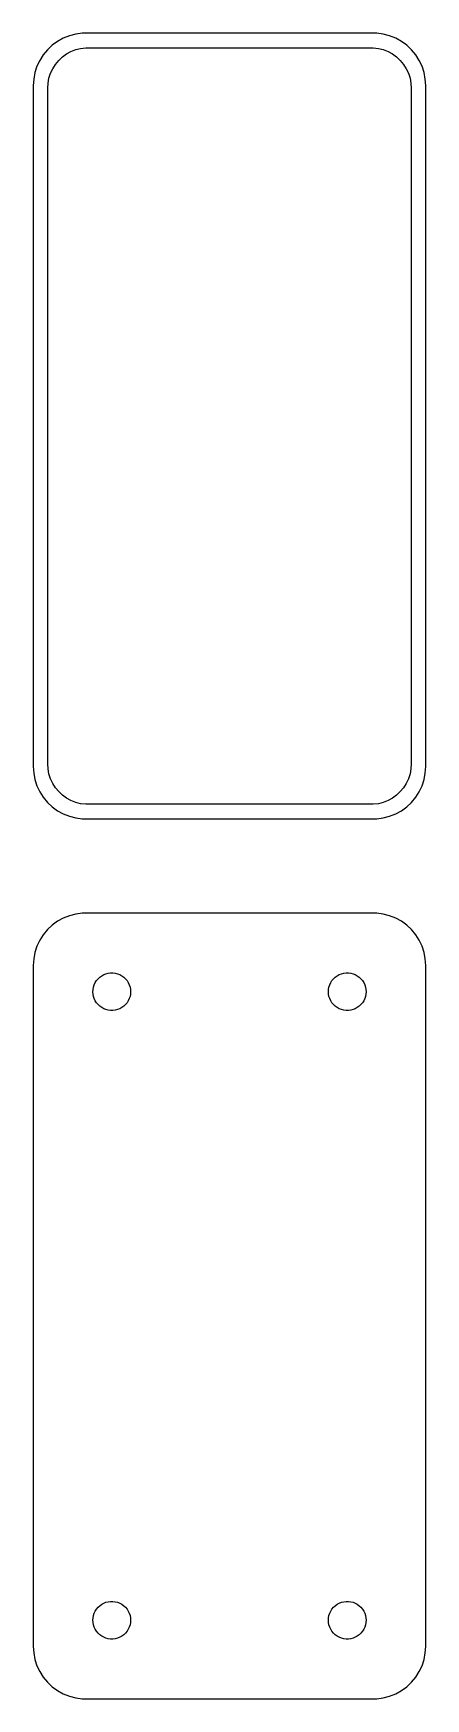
# Model space of a CAD drawing. Header units: metres. Extents: x -19 to 19, y 47 to 205.
import ezdxf

# ---------------------------------------------------------------- set-up
doc = ezdxf.new("R2010")
doc.units = ezdxf.units.M

msp = doc.modelspace()

# ---------------------------------------------------------------- linework, layer by layer
for p, q in [((-15.2951, 205.255), (-15.8789, 205.024)), ((-14.6869, 205.411), (-15.2951, 205.255)), ((-14.0639, 205.49), (-14.6869, 205.411)), ((14.0639, 205.49), (-14.0639, 205.49)), ((14.6869, 205.411), (14.0639, 205.49)), ((15.2951, 205.255), (14.6869, 205.411)), ((15.8789, 205.024), (15.2951, 205.255)), ((-17.3948, 203.923), (-17.7951, 203.439)), ((-16.9371, 204.353), (-17.3948, 203.923)), ((-16.4291, 204.722), (-16.9371, 204.353)), ((-15.8789, 205.024), (-16.4291, 204.722)), ((-15.9665, 203.231), (-15.5734, 203.517)), ((-15.5734, 203.517), (-15.1475, 203.751)), ((-15.1475, 203.751), (-14.6957, 203.93)), ((-14.6957, 203.93), (-14.2251, 204.051)), ((-14.2251, 204.051), (-13.743, 204.112)), ((-13.743, 204.112), (13.743, 204.112)), ((13.743, 204.112), (14.2251, 204.051)), ((14.2251, 204.051), (14.6957, 203.93)), ((14.6957, 203.93), (15.1475, 203.751)), ((15.1475, 203.751), (15.5734, 203.517)), ((15.5734, 203.517), (15.9665, 203.231)), ((16.4291, 204.722), (15.8789, 205.024)), ((16.9371, 204.353), (16.4291, 204.722)), ((17.3948, 203.923), (16.9371, 204.353)), ((17.7951, 203.439), (17.3948, 203.923)), ((-18.3989, 202.341), (-18.5929, 201.743)), ((-18.1315, 202.909), (-18.3989, 202.341)), ((-17.7951, 203.439), (-18.1315, 202.909)), ((-17.0977, 201.674), (-16.8908, 202.114)), ((-16.8908, 202.114), (-16.6305, 202.524)), ((-16.6305, 202.524), (-16.3207, 202.899)), ((-16.3207, 202.899), (-15.9665, 203.231)), ((15.9665, 203.231), (16.3207, 202.899)), ((16.3207, 202.899), (16.6305, 202.524)), ((16.6305, 202.524), (16.8908, 202.114)), ((16.8908, 202.114), (17.0977, 201.674)), ((18.1315, 202.909), (17.7951, 203.439)), ((18.3989, 202.341), (18.1315, 202.909)), ((18.5929, 201.743), (18.3989, 202.341)), ((-18.7106, 201.127), (-18.75, 200.5)), ((-18.75, 200.5), (-18.75, 135.5)), ((-18.5929, 201.743), (-18.7106, 201.127)), ((-17.3695, 200.25), (-17.339, 200.735)), ((-17.339, 200.735), (-17.2479, 201.212)), ((-17.2479, 201.212), (-17.0977, 201.674)), ((17.0977, 201.674), (17.2479, 201.212)), ((17.2479, 201.212), (17.339, 200.735)), ((17.339, 200.735), (17.3695, 200.25)), ((18.7106, 201.127), (18.5929, 201.743)), ((18.75, 200.5), (18.7106, 201.127)), ((18.75, 135.5), (18.75, 200.5)), ((-17.3695, 135.75), (-17.3695, 200.25)), ((17.3695, 200.25), (17.3695, 135.75)), ((-18.75, 135.5), (-18.7106, 134.873)), ((-17.339, 135.265), (-17.3695, 135.75)), ((-17.2479, 134.788), (-17.339, 135.265)), ((17.339, 135.265), (17.2479, 134.788)), ((17.3695, 135.75), (17.339, 135.265)), ((18.7106, 134.873), (18.75, 135.5)), ((-18.7106, 134.873), (-18.5929, 134.257)), ((-18.5929, 134.257), (-18.3989, 133.659)), ((-18.3989, 133.659), (-18.1315, 133.091)), ((-17.0977, 134.326), (-17.2479, 134.788)), ((-16.8908, 133.886), (-17.0977, 134.326)), ((-16.6305, 133.476), (-16.8908, 133.886)), ((16.8908, 133.886), (16.6305, 133.476)), ((17.0977, 134.326), (16.8908, 133.886)), ((17.2479, 134.788), (17.0977, 134.326)), ((18.1315, 133.091), (18.3989, 133.659)), ((18.3989, 133.659), (18.5929, 134.257)), ((18.5929, 134.257), (18.7106, 134.873)), ((-18.1315, 133.091), (-17.7951, 132.561)), ((-17.7951, 132.561), (-17.3948, 132.077)), ((-17.3948, 132.077), (-16.9371, 131.647)), ((-16.3207, 133.101), (-16.6305, 133.476)), ((-15.9665, 132.769), (-16.3207, 133.101)), ((-15.5734, 132.483), (-15.9665, 132.769)), ((-15.1475, 132.249), (-15.5734, 132.483)), ((-14.6957, 132.07), (-15.1475, 132.249)), ((-14.2251, 131.949), (-14.6957, 132.07)), ((14.6957, 132.07), (14.2251, 131.949)), ((15.1475, 132.249), (14.6957, 132.07)), ((15.5734, 132.483), (15.1475, 132.249)), ((15.9665, 132.769), (15.5734, 132.483)), ((16.3207, 133.101), (15.9665, 132.769)), ((16.6305, 133.476), (16.3207, 133.101)), ((16.9371, 131.647), (17.3948, 132.077)), ((17.3948, 132.077), (17.7951, 132.561)), ((17.7951, 132.561), (18.1315, 133.091)), ((-16.9371, 131.647), (-16.4291, 131.278)), ((-16.4291, 131.278), (-15.8789, 130.976)), ((-15.8789, 130.976), (-15.2951, 130.745)), ((-15.2951, 130.745), (-14.6869, 130.589)), ((-14.6869, 130.589), (-14.0639, 130.51)), ((-13.743, 131.888), (-14.2251, 131.949)), ((-14.0639, 130.51), (14.0639, 130.51)), ((13.743, 131.888), (-13.743, 131.888)), ((14.2251, 131.949), (13.743, 131.888)), ((14.0639, 130.51), (14.6869, 130.589)), ((14.6869, 130.589), (15.2951, 130.745)), ((15.2951, 130.745), (15.8789, 130.976)), ((15.8789, 130.976), (16.4291, 131.278)), ((16.4291, 131.278), (16.9371, 131.647)), ((-15.8789, 121.024), (-16.4291, 120.722)), ((-15.2951, 121.255), (-15.8789, 121.024)), ((-14.6869, 121.411), (-15.2951, 121.255)), ((-14.0639, 121.49), (-14.6869, 121.411)), ((14.0639, 121.49), (-14.0639, 121.49)), ((14.6869, 121.411), (14.0639, 121.49)), ((15.2951, 121.255), (14.6869, 121.411)), ((15.8789, 121.024), (15.2951, 121.255)), ((16.4291, 120.722), (15.8789, 121.024)), ((-17.7951, 119.439), (-18.1315, 118.909)), ((-17.3948, 119.923), (-17.7951, 119.439)), ((-16.9371, 120.353), (-17.3948, 119.923)), ((-16.4291, 120.722), (-16.9371, 120.353)), ((16.9371, 120.353), (16.4291, 120.722)), ((17.3948, 119.923), (16.9371, 120.353)), ((17.7951, 119.439), (17.3948, 119.923)), ((18.1315, 118.909), (17.7951, 119.439)), ((-18.5929, 117.743), (-18.7106, 117.127)), ((-18.3989, 118.341), (-18.5929, 117.743)), ((-18.1315, 118.909), (-18.3989, 118.341)), ((18.3989, 118.341), (18.1315, 118.909)), ((18.5929, 117.743), (18.3989, 118.341)), ((18.7106, 117.127), (18.5929, 117.743)), ((-18.7106, 117.127), (-18.75, 116.5)), ((-18.75, 116.5), (-18.75, 51.5)), ((18.75, 116.5), (18.7106, 117.127)), ((18.75, 51.5), (18.75, 116.5)), ((-12.9934, 114.448), (-12.9236, 114.663)), ((-12.9236, 114.663), (-12.8273, 114.867)), ((-12.8273, 114.867), (-12.7062, 115.058)), ((-12.7062, 115.058), (-12.5621, 115.232)), ((-12.5621, 115.232), (-12.3974, 115.387)), ((-12.3974, 115.387), (-12.2145, 115.52)), ((-12.2145, 115.52), (-12.0164, 115.629)), ((-12.0164, 115.629), (-11.8062, 115.712)), ((-11.8062, 115.712), (-11.5873, 115.768)), ((-11.5873, 115.768), (-11.363, 115.796)), ((-11.363, 115.796), (-11.137, 115.796)), ((-11.137, 115.796), (-10.9127, 115.768)), ((-10.9127, 115.768), (-10.6938, 115.712)), ((-10.6938, 115.712), (-10.4836, 115.629)), ((-10.4836, 115.629), (-10.2855, 115.52)), ((-10.2855, 115.52), (-10.1026, 115.387)), ((-10.1026, 115.387), (-9.93785, 115.232)), ((-9.93785, 115.232), (-9.79376, 115.058)), ((-9.79376, 115.058), (-9.67264, 114.867)), ((-9.67264, 114.867), (-9.5764, 114.663)), ((-9.5764, 114.663), (-9.50655, 114.448)), ((9.50655, 114.448), (9.5764, 114.663)), ((9.5764, 114.663), (9.67264, 114.867)), ((9.67264, 114.867), (9.79376, 115.058)), ((9.79376, 115.058), (9.93785, 115.232)), ((9.93785, 115.232), (10.1026, 115.387)), ((10.1026, 115.387), (10.2855, 115.52)), ((10.2855, 115.52), (10.4836, 115.629)), ((10.4836, 115.629), (10.6938, 115.712)), ((10.6938, 115.712), (10.9127, 115.768)), ((10.9127, 115.768), (11.137, 115.796)), ((11.137, 115.796), (11.363, 115.796)), ((11.363, 115.796), (11.5873, 115.768)), ((11.5873, 115.768), (11.8062, 115.712)), ((11.8062, 115.712), (12.0164, 115.629)), ((12.0164, 115.629), (12.2145, 115.52)), ((12.2145, 115.52), (12.3974, 115.387)), ((12.3974, 115.387), (12.5621, 115.232)), ((12.5621, 115.232), (12.7062, 115.058)), ((12.7062, 115.058), (12.8273, 114.867)), ((12.8273, 114.867), (12.9236, 114.663)), ((12.9236, 114.663), (12.9934, 114.448)), ((-13.05, 114), (-13.0358, 114.226)), ((-13.0358, 113.774), (-13.05, 114)), ((-13.0358, 114.226), (-12.9934, 114.448)), ((-12.9934, 113.552), (-13.0358, 113.774)), ((-12.9236, 113.337), (-12.9934, 113.552)), ((-12.8273, 113.133), (-12.9236, 113.337)), ((-12.7062, 112.942), (-12.8273, 113.133)), ((-12.5621, 112.768), (-12.7062, 112.942)), ((-9.79376, 112.942), (-9.93785, 112.768)), ((-9.67264, 113.133), (-9.79376, 112.942)), ((-9.5764, 113.337), (-9.67264, 113.133)), ((-9.50655, 113.552), (-9.5764, 113.337)), ((-9.50655, 114.448), (-9.46419, 114.226)), ((-9.46419, 113.774), (-9.50655, 113.552)), ((-9.46419, 114.226), (-9.45, 114)), ((-9.45, 114), (-9.46419, 113.774)), ((9.45, 114), (9.46419, 114.226)), ((9.46419, 113.774), (9.45, 114)), ((9.46419, 114.226), (9.50655, 114.448)), ((9.50655, 113.552), (9.46419, 113.774)), ((9.5764, 113.337), (9.50655, 113.552)), ((9.67264, 113.133), (9.5764, 113.337)), ((9.79376, 112.942), (9.67264, 113.133)), ((9.93785, 112.768), (9.79376, 112.942)), ((12.7062, 112.942), (12.5621, 112.768)), ((12.8273, 113.133), (12.7062, 112.942)), ((12.9236, 113.337), (12.8273, 113.133)), ((12.9934, 113.552), (12.9236, 113.337)), ((12.9934, 114.448), (13.0358, 114.226)), ((13.0358, 113.774), (12.9934, 113.552)), ((13.0358, 114.226), (13.05, 114)), ((13.05, 114), (13.0358, 113.774)), ((-12.3974, 112.613), (-12.5621, 112.768)), ((-12.2145, 112.48), (-12.3974, 112.613)), ((-12.0164, 112.371), (-12.2145, 112.48)), ((-11.8062, 112.288), (-12.0164, 112.371)), ((-11.5873, 112.232), (-11.8062, 112.288)), ((-11.363, 112.204), (-11.5873, 112.232)), ((-11.137, 112.204), (-11.363, 112.204)), ((-10.9127, 112.232), (-11.137, 112.204)), ((-10.6938, 112.288), (-10.9127, 112.232)), ((-10.4836, 112.371), (-10.6938, 112.288)), ((-10.2855, 112.48), (-10.4836, 112.371)), ((-10.1026, 112.613), (-10.2855, 112.48)), ((-9.93785, 112.768), (-10.1026, 112.613)), ((10.1026, 112.613), (9.93785, 112.768)), ((10.2855, 112.48), (10.1026, 112.613)), ((10.4836, 112.371), (10.2855, 112.48)), ((10.6938, 112.288), (10.4836, 112.371)), ((10.9127, 112.232), (10.6938, 112.288)), ((11.137, 112.204), (10.9127, 112.232)), ((11.363, 112.204), (11.137, 112.204)), ((11.5873, 112.232), (11.363, 112.204)), ((11.8062, 112.288), (11.5873, 112.232)), ((12.0164, 112.371), (11.8062, 112.288)), ((12.2145, 112.48), (12.0164, 112.371)), ((12.3974, 112.613), (12.2145, 112.48)), ((12.5621, 112.768), (12.3974, 112.613)), ((-12.0164, 55.6287), (-11.8062, 55.7119)), ((-11.8062, 55.7119), (-11.5873, 55.7681)), ((-11.5873, 55.7681), (-11.363, 55.7964)), ((-11.363, 55.7964), (-11.137, 55.7964)), ((-11.137, 55.7964), (-10.9127, 55.7681)), ((-10.9127, 55.7681), (-10.6938, 55.7119)), ((-10.6938, 55.7119), (-10.4836, 55.6287)), ((10.4836, 55.6287), (10.6938, 55.7119)), ((10.6938, 55.7119), (10.9127, 55.7681)), ((10.9127, 55.7681), (11.137, 55.7964)), ((11.137, 55.7964), (11.363, 55.7964)), ((11.363, 55.7964), (11.5873, 55.7681)), ((11.5873, 55.7681), (11.8062, 55.7119)), ((11.8062, 55.7119), (12.0164, 55.6287)), ((-13.05, 54), (-13.0358, 54.2256)), ((-13.0358, 54.2256), (-12.9934, 54.4476)), ((-12.9934, 54.4476), (-12.9236, 54.6626)), ((-12.9236, 54.6626), (-12.8273, 54.8672)), ((-12.8273, 54.8672), (-12.7062, 55.058)), ((-12.7062, 55.058), (-12.5621, 55.2322)), ((-12.5621, 55.2322), (-12.3974, 55.3869)), ((-12.3974, 55.3869), (-12.2145, 55.5198)), ((-12.2145, 55.5198), (-12.0164, 55.6287)), ((-10.4836, 55.6287), (-10.2855, 55.5198)), ((-10.2855, 55.5198), (-10.1026, 55.3869)), ((-10.1026, 55.3869), (-9.93785, 55.2322)), ((-9.93785, 55.2322), (-9.79376, 55.058)), ((-9.79376, 55.058), (-9.67264, 54.8672)), ((-9.67264, 54.8672), (-9.5764, 54.6626)), ((-9.5764, 54.6626), (-9.50655, 54.4476)), ((-9.50655, 54.4476), (-9.46419, 54.2256)), ((-9.46419, 54.2256), (-9.45, 54)), ((9.45, 54), (9.46419, 54.2256)), ((9.46419, 54.2256), (9.50655, 54.4476)), ((9.50655, 54.4476), (9.5764, 54.6626)), ((9.5764, 54.6626), (9.67264, 54.8672)), ((9.67264, 54.8672), (9.79376, 55.058)), ((9.79376, 55.058), (9.93785, 55.2322)), ((9.93785, 55.2322), (10.1026, 55.3869)), ((10.1026, 55.3869), (10.2855, 55.5198)), ((10.2855, 55.5198), (10.4836, 55.6287)), ((12.0164, 55.6287), (12.2145, 55.5198)), ((12.2145, 55.5198), (12.3974, 55.3869)), ((12.3974, 55.3869), (12.5621, 55.2322)), ((12.5621, 55.2322), (12.7062, 55.058)), ((12.7062, 55.058), (12.8273, 54.8672)), ((12.8273, 54.8672), (12.9236, 54.6626)), ((12.9236, 54.6626), (12.9934, 54.4476)), ((12.9934, 54.4476), (13.0358, 54.2256)), ((13.0358, 54.2256), (13.05, 54)), ((-13.0358, 53.7744), (-13.05, 54)), ((-12.9934, 53.5524), (-13.0358, 53.7744)), ((-12.9236, 53.3374), (-12.9934, 53.5524)), ((-12.8273, 53.1328), (-12.9236, 53.3374)), ((-12.7062, 52.942), (-12.8273, 53.1328)), ((-12.5621, 52.7678), (-12.7062, 52.942)), ((-12.3974, 52.6131), (-12.5621, 52.7678)), ((-12.2145, 52.4802), (-12.3974, 52.6131)), ((-12.0164, 52.3713), (-12.2145, 52.4802)), ((-10.2855, 52.4802), (-10.4836, 52.3713)), ((-10.1026, 52.6131), (-10.2855, 52.4802)), ((-9.93785, 52.7678), (-10.1026, 52.6131)), ((-9.79376, 52.942), (-9.93785, 52.7678)), ((-9.67264, 53.1328), (-9.79376, 52.942)), ((-9.5764, 53.3374), (-9.67264, 53.1328)), ((-9.50655, 53.5524), (-9.5764, 53.3374)), ((-9.46419, 53.7744), (-9.50655, 53.5524)), ((-9.45, 54), (-9.46419, 53.7744)), ((9.46419, 53.7744), (9.45, 54)), ((9.50655, 53.5524), (9.46419, 53.7744)), ((9.5764, 53.3374), (9.50655, 53.5524)), ((9.67264, 53.1328), (9.5764, 53.3374)), ((9.79376, 52.942), (9.67264, 53.1328)), ((9.93785, 52.7678), (9.79376, 52.942)), ((10.1026, 52.6131), (9.93785, 52.7678)), ((10.2855, 52.4802), (10.1026, 52.6131)), ((10.4836, 52.3713), (10.2855, 52.4802)), ((12.2145, 52.4802), (12.0164, 52.3713)), ((12.3974, 52.6131), (12.2145, 52.4802)), ((12.5621, 52.7678), (12.3974, 52.6131)), ((12.7062, 52.942), (12.5621, 52.7678)), ((12.8273, 53.1328), (12.7062, 52.942)), ((12.9236, 53.3374), (12.8273, 53.1328)), ((12.9934, 53.5524), (12.9236, 53.3374)), ((13.0358, 53.7744), (12.9934, 53.5524)), ((13.05, 54), (13.0358, 53.7744)), ((-18.75, 51.5), (-18.7106, 50.8733)), ((-11.8062, 52.2881), (-12.0164, 52.3713)), ((-11.5873, 52.2319), (-11.8062, 52.2881)), ((-11.363, 52.2036), (-11.5873, 52.2319)), ((-11.137, 52.2036), (-11.363, 52.2036)), ((-10.9127, 52.2319), (-11.137, 52.2036)), ((-10.6938, 52.2881), (-10.9127, 52.2319)), ((-10.4836, 52.3713), (-10.6938, 52.2881)), ((10.6938, 52.2881), (10.4836, 52.3713)), ((10.9127, 52.2319), (10.6938, 52.2881)), ((11.137, 52.2036), (10.9127, 52.2319)), ((11.363, 52.2036), (11.137, 52.2036)), ((11.5873, 52.2319), (11.363, 52.2036)), ((11.8062, 52.2881), (11.5873, 52.2319)), ((12.0164, 52.3713), (11.8062, 52.2881)), ((18.7106, 50.8733), (18.75, 51.5)), ((-18.7106, 50.8733), (-18.5929, 50.2566)), ((-18.5929, 50.2566), (-18.3989, 49.6594)), ((-18.3989, 49.6594), (-18.1315, 49.0912)), ((18.1315, 49.0912), (18.3989, 49.6594)), ((18.3989, 49.6594), (18.5929, 50.2566)), ((18.5929, 50.2566), (18.7106, 50.8733)), ((-18.1315, 49.0912), (-17.7951, 48.5611)), ((-17.7951, 48.5611), (-17.3948, 48.0773)), ((-17.3948, 48.0773), (-16.9371, 47.6474)), ((16.9371, 47.6474), (17.3948, 48.0773)), ((17.3948, 48.0773), (17.7951, 48.5611)), ((17.7951, 48.5611), (18.1315, 49.0912)), ((-16.9371, 47.6474), (-16.4291, 47.2784)), ((-16.4291, 47.2784), (-15.8789, 46.9759)), ((-15.8789, 46.9759), (-15.2951, 46.7447)), ((-15.2951, 46.7447), (-14.6869, 46.5886)), ((-14.6869, 46.5886), (-14.0639, 46.5099)), ((-14.0639, 46.5099), (14.0639, 46.5099)), ((14.0639, 46.5099), (14.6869, 46.5886)), ((14.6869, 46.5886), (15.2951, 46.7447)), ((15.2951, 46.7447), (15.8789, 46.9759)), ((15.8789, 46.9759), (16.4291, 47.2784)), ((16.4291, 47.2784), (16.9371, 47.6474))]:
    msp.add_line(p, q)

doc.saveas('drawing.dxf')
